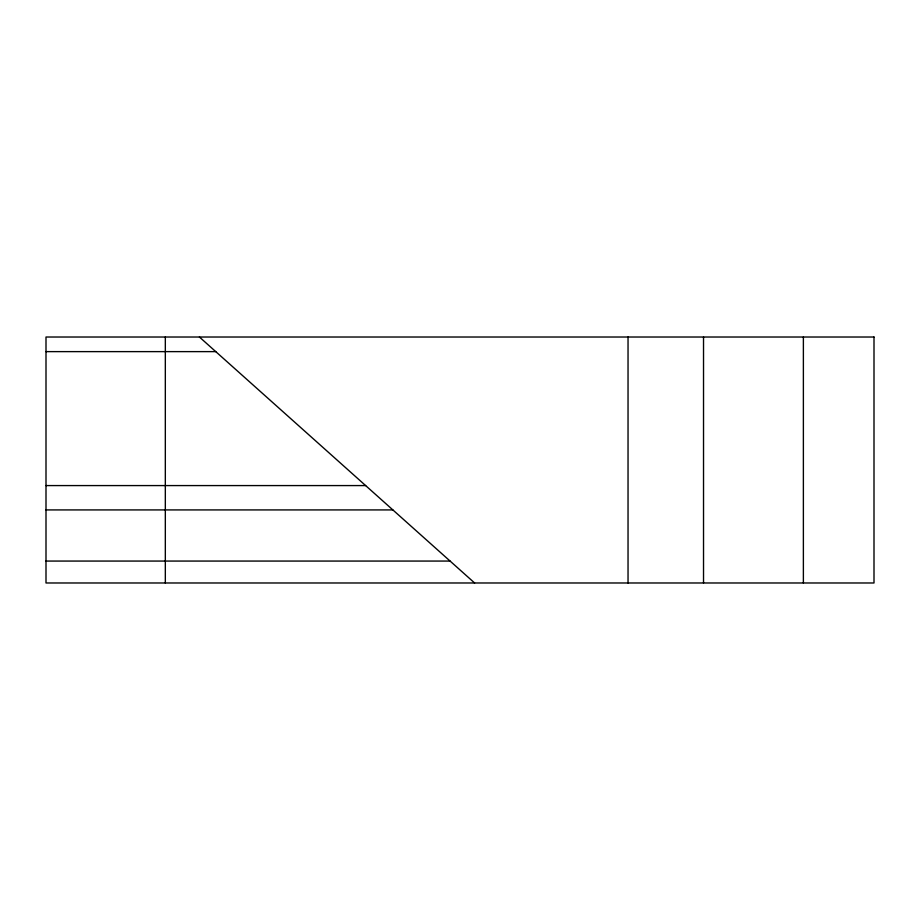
<?xml version="1.0" encoding="UTF-8"?>
<svg xmlns="http://www.w3.org/2000/svg" width="920" height="920" viewBox="0 0 920 920"><rect width="100%" height="100%" fill="white"/><g stroke="black" fill="none" stroke-linecap="round" stroke-linejoin="round"><path stroke-width="1.38" d="M46 351.624L215.774 351.624M46 485.576L365.631 485.576M46 509.921L392.874 509.921M46 561.062L450.087 561.062M199.421 337.019L474.616 582.981M803.379 337.019L803.379 582.981M703.524 337.019L703.524 582.981M628.038 337.019L628.038 582.981M165.324 337.019L165.324 582.981M874 337.019L46 337.019L46 582.981L874 582.981L874 337.019"/></g></svg>
